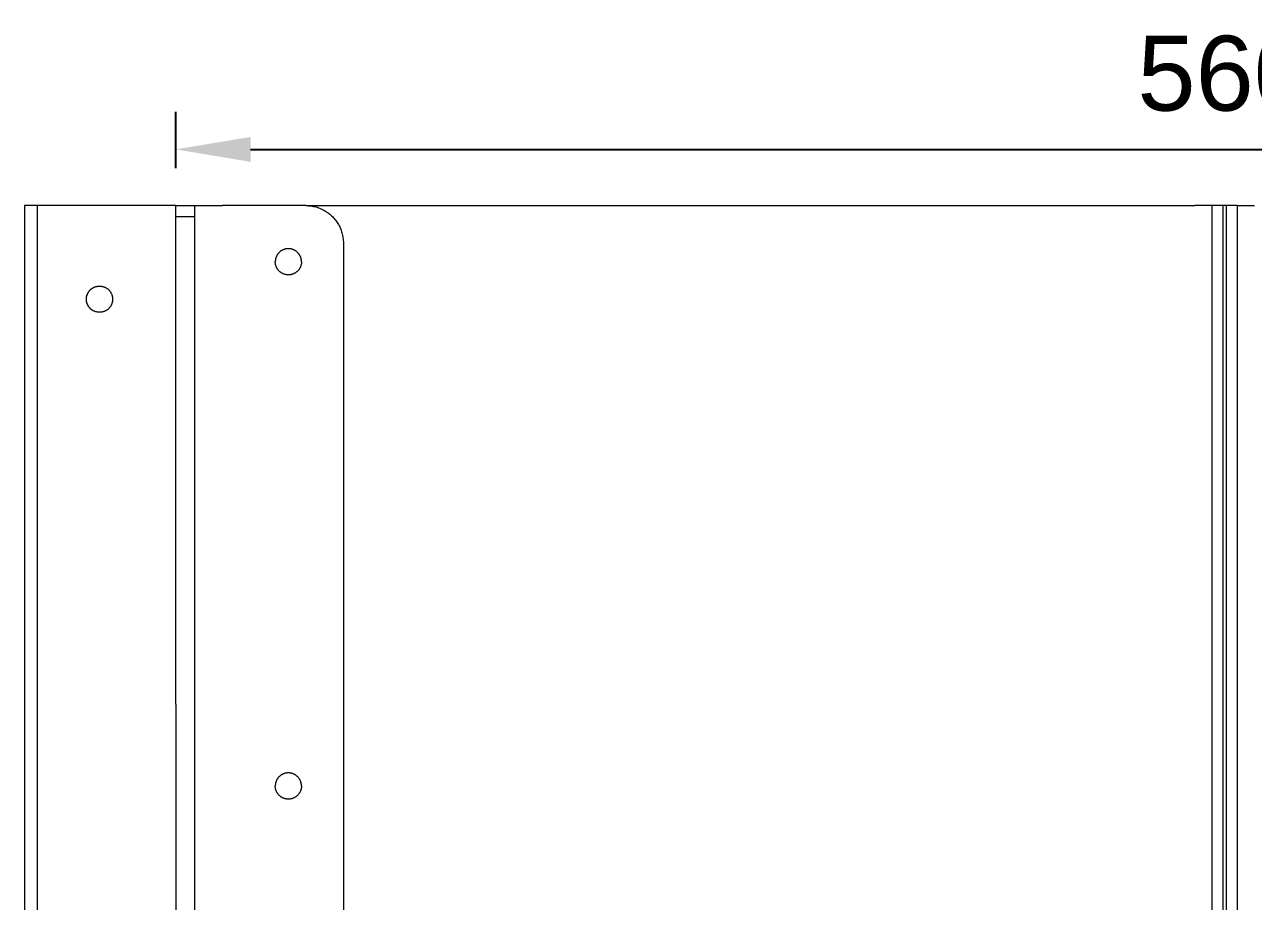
# Model space of a CAD drawing. Header units: millimetres. Extents: x 375 to 2759, y 807 to 2485.
# Drawn here: x 2068.6 to 2396.6, y 2250.9 to 2485 of the extents above; entities that cross this region are included whole.
import ezdxf

# ---------------------------------------------------------------- set-up
doc = ezdxf.new("R2010")
doc.units = ezdxf.units.MM
doc.layers.add('ZANO_R', color=7, linetype='Continuous', lineweight=0)
doc.layers.add('ZANO_W', color=1, linetype='Continuous', lineweight=0)
doc.styles.get("Standard").update_dxf_attribs({"font": 'ARIALUNI.TTF'})
doc.dimstyles.new('pl i ang', dxfattribs={"dimtxt": 50, "dimasz": 50, "dimexe": 1.25, "dimexo": 0.625, "dimgap": 10, "dimtad": 1, "dimtoh": 1, "dimtxsty": 'Standard', "dimcen": 2.5, "dimclrd": 1, "dimclre": 1, "dimclrt": 1, "dimadec": 0, "dimazin": 0, "dimtfac": 1, "dimtmove": 0, "dimatfit": 3, "dimfxl": 1, "dimarcsym": 1})

# ---------------------------------------------------------------- blocks, each defined once
blk = doc.blocks.new('*D368')
at = {"layer": 'ZANO_W', "color": 1, "lineweight": -2}
for p, q in [((2108.93, 2446.7), (2108.93, 2461.7)), ((2668.93, 2446.7), (2668.93, 2461.7)), ((2128.93, 2451.7), (2648.93, 2451.7))]:
    blk.add_line(p, q, dxfattribs=at)
at = {"layer": 'ZANO_W', "color": 1}
for points in [[(2128.93, 2455.03), (2128.93, 2448.36), (2108.93, 2451.7)], [(2648.93, 2448.36), (2648.93, 2455.03), (2668.93, 2451.7)]]:
    blk.add_solid(points, dxfattribs=at)
at = {"layer": 'ZANO_W', "color": 1, "insert": (2388.93, 2471.91), "char_height": 20, "attachment_point": 5}
blk.add_mtext('560', dxfattribs=at)

msp = doc.modelspace()

# ---------------------------------------------------------------- linework, layer by layer
at = {"layer": 'ZANO_R'}
for p, q in [((2068.6, 2436.7), (2068.6, 2076.7)), ((2068.6, 2436.7), (2068.6, 2076.7)), ((2071.93, 2436.7), (2068.6, 2436.7)), ((2071.93, 2436.7), (2071.93, 2303.53)), ((2108.93, 2436.7), (2071.93, 2436.7)), ((2108.93, 2303.53), (2108.93, 2436.7)), ((2108.93, 2436.7), (2108.98, 2436.7)), ((2108.98, 2436.7), (2114.01, 2436.7)), ((2108.98, 2433.7), (2108.98, 2436.7)), ((2114.01, 2156.7), (2114.01, 2436.7)), ((2114.01, 2436.7), (2121.41, 2436.7)), ((2143.68, 2436.7), (2121.41, 2436.7)), ((2143.68, 2436.7), (2144.02, 2436.69)), ((2143.79, 2436.7), (2196.59, 2436.7)), ((2144.02, 2436.69), (2144.36, 2436.67)), ((2144.36, 2436.67), (2144.7, 2436.64)), ((2144.7, 2436.64), (2145.04, 2436.6)), ((2145.04, 2436.6), (2145.38, 2436.55)), ((2145.38, 2436.55), (2145.72, 2436.49)), ((2145.72, 2436.49), (2146.05, 2436.41)), ((2146.05, 2436.41), (2146.38, 2436.32)), ((2146.38, 2436.32), (2146.71, 2436.23)), ((2146.71, 2436.23), (2147.03, 2436.12)), ((2147.03, 2436.12), (2147.35, 2436)), ((2147.35, 2436), (2147.67, 2435.87)), ((2147.67, 2435.87), (2147.98, 2435.73)), ((2147.98, 2435.73), (2148.28, 2435.57)), ((2148.28, 2435.57), (2148.58, 2435.41)), ((2148.58, 2435.41), (2148.88, 2435.24)), ((2148.88, 2435.24), (2149.17, 2435.06)), ((2149.17, 2435.06), (2149.45, 2434.86)), ((2149.45, 2434.86), (2149.72, 2434.66)), ((2149.72, 2434.66), (2149.99, 2434.45)), ((2149.99, 2434.45), (2150.25, 2434.23)), ((2150.25, 2434.23), (2150.51, 2434)), ((2150.51, 2434), (2150.75, 2433.77)), ((2150.75, 2433.77), (2150.99, 2433.52)), ((2196.59, 2436.7), (2377.06, 2436.7)), ((2377.06, 2436.7), (2380.96, 2436.7)), ((2385.55, 2436.7), (2380.96, 2436.7)), ((2385.55, 2426.7), (2385.55, 2436.7)), ((2388.55, 2436.7), (2385.55, 2436.7)), ((2388.55, 2426.7), (2388.55, 2436.7)), ((2389.3, 2436.7), (2388.55, 2436.7)), ((2392.3, 2436.7), (2389.3, 2436.7)), ((2389.3, 2436.7), (2389.3, 2426.7)), ((2392.3, 2436.7), (2392.3, 2426.7)), ((2392.3, 2436.7), (2396.89, 2436.7)), ((2108.93, 2433.7), (2108.98, 2433.7)), ((2114.01, 2433.7), (2108.98, 2433.7)), ((2150.99, 2433.52), (2151.22, 2433.27)), ((2151.22, 2433.27), (2151.44, 2433.01)), ((2151.44, 2433.01), (2151.65, 2432.74)), ((2151.65, 2432.74), (2151.85, 2432.46)), ((2151.85, 2432.46), (2152.04, 2432.18)), ((2152.04, 2432.18), (2152.23, 2431.89)), ((2152.23, 2431.89), (2152.4, 2431.6)), ((2152.4, 2431.6), (2152.56, 2431.3)), ((2152.56, 2431.3), (2152.71, 2430.99)), ((2152.71, 2430.99), (2152.85, 2430.68)), ((2152.85, 2430.68), (2152.98, 2430.36)), ((2152.98, 2430.36), (2153.1, 2430.04)), ((2153.1, 2430.04), (2153.21, 2429.72)), ((2153.21, 2429.72), (2153.31, 2429.39)), ((2153.31, 2429.39), (2153.4, 2429.06)), ((2153.4, 2429.06), (2153.47, 2428.73)), ((2153.47, 2428.73), (2153.54, 2428.39)), ((2153.54, 2428.39), (2153.59, 2428.06)), ((2153.59, 2428.06), (2153.63, 2427.72)), ((2153.63, 2427.72), (2153.66, 2427.38)), ((2153.66, 2427.38), (2153.68, 2427.04)), ((2136.31, 2423.92), (2136.24, 2423.83)), ((2136.39, 2424.02), (2136.31, 2423.92)), ((2136.47, 2424.11), (2136.39, 2424.02)), ((2136.56, 2424.19), (2136.47, 2424.11)), ((2136.65, 2424.27), (2136.56, 2424.19)), ((2136.74, 2424.35), (2136.65, 2424.27)), ((2136.83, 2424.43), (2136.74, 2424.35)), ((2136.93, 2424.51), (2136.83, 2424.43)), ((2137.02, 2424.58), (2136.93, 2424.51)), ((2137.12, 2424.64), (2137.02, 2424.58)), ((2137.23, 2424.71), (2137.12, 2424.64)), ((2137.33, 2424.77), (2137.23, 2424.71)), ((2137.44, 2424.82), (2137.33, 2424.77)), ((2137.55, 2424.87), (2137.44, 2424.82)), ((2137.66, 2424.92), (2137.55, 2424.87)), ((2137.77, 2424.97), (2137.66, 2424.92)), ((2137.88, 2425.01), (2137.77, 2424.97)), ((2138, 2425.05), (2137.88, 2425.01)), ((2138.12, 2425.08), (2138, 2425.05)), ((2138.23, 2425.11), (2138.12, 2425.08)), ((2138.35, 2425.13), (2138.23, 2425.11)), ((2138.47, 2425.15), (2138.35, 2425.13)), ((2138.59, 2425.17), (2138.47, 2425.15)), ((2138.71, 2425.18), (2138.59, 2425.17)), ((2138.83, 2425.19), (2138.71, 2425.18)), ((2138.95, 2425.19), (2138.83, 2425.19)), ((2139.07, 2425.19), (2138.95, 2425.19)), ((2139.19, 2425.19), (2139.07, 2425.19)), ((2139.31, 2425.18), (2139.19, 2425.19)), ((2139.43, 2425.17), (2139.31, 2425.18)), ((2139.55, 2425.15), (2139.43, 2425.17)), ((2139.67, 2425.13), (2139.55, 2425.15)), ((2139.79, 2425.11), (2139.67, 2425.13)), ((2139.91, 2425.08), (2139.79, 2425.11)), ((2140.02, 2425.05), (2139.91, 2425.08)), ((2140.14, 2425.01), (2140.02, 2425.05)), ((2140.25, 2424.97), (2140.14, 2425.01)), ((2140.37, 2424.92), (2140.25, 2424.97)), ((2140.48, 2424.87), (2140.37, 2424.92)), ((2140.58, 2424.82), (2140.48, 2424.87)), ((2140.69, 2424.77), (2140.58, 2424.82)), ((2140.8, 2424.71), (2140.69, 2424.77)), ((2140.9, 2424.64), (2140.8, 2424.71)), ((2141, 2424.58), (2140.9, 2424.64)), ((2141.1, 2424.51), (2141, 2424.58)), ((2141.19, 2424.43), (2141.1, 2424.51)), ((2141.29, 2424.35), (2141.19, 2424.43)), ((2141.38, 2424.27), (2141.29, 2424.35)), ((2141.47, 2424.19), (2141.38, 2424.27)), ((2141.55, 2424.11), (2141.47, 2424.19)), ((2141.63, 2424.02), (2141.55, 2424.11)), ((2141.71, 2423.92), (2141.63, 2424.02)), ((2141.79, 2423.83), (2141.71, 2423.92)), ((2153.68, 2427.04), (2153.68, 2426.7)), ((2153.68, 2426.7), (2153.68, 2156.7)), ((2385.55, 2156.7), (2385.55, 2426.7)), ((2388.55, 2156.7), (2388.55, 2426.7)), ((2389.3, 2426.7), (2389.3, 2156.7)), ((2392.3, 2426.7), (2392.3, 2156.7)), ((2135.52, 2421.94), (2135.51, 2421.82)), ((2135.51, 2421.82), (2135.51, 2421.7)), ((2135.51, 2421.57), (2135.51, 2421.7)), ((2135.52, 2421.45), (2135.51, 2421.57)), ((2135.53, 2422.06), (2135.52, 2421.94)), ((2135.53, 2421.33), (2135.52, 2421.45)), ((2135.55, 2422.18), (2135.53, 2422.06)), ((2135.55, 2421.21), (2135.53, 2421.33)), ((2135.56, 2422.3), (2135.55, 2422.18)), ((2135.56, 2421.09), (2135.55, 2421.21)), ((2135.59, 2422.42), (2135.56, 2422.3)), ((2135.59, 2420.98), (2135.56, 2421.09)), ((2135.61, 2422.53), (2135.59, 2422.42)), ((2135.61, 2420.86), (2135.59, 2420.98)), ((2135.64, 2422.65), (2135.61, 2422.53)), ((2135.64, 2420.74), (2135.61, 2420.86)), ((2135.68, 2422.77), (2135.64, 2422.65)), ((2135.68, 2420.63), (2135.64, 2420.74)), ((2135.72, 2422.88), (2135.68, 2422.77)), ((2135.72, 2420.51), (2135.68, 2420.63)), ((2135.76, 2422.99), (2135.72, 2422.88)), ((2135.81, 2423.1), (2135.76, 2422.99)), ((2135.86, 2423.21), (2135.81, 2423.1)), ((2135.91, 2423.32), (2135.86, 2423.21)), ((2135.97, 2423.43), (2135.91, 2423.32)), ((2136.03, 2423.53), (2135.97, 2423.43)), ((2136.1, 2423.63), (2136.03, 2423.53)), ((2136.17, 2423.73), (2136.1, 2423.63)), ((2136.24, 2423.83), (2136.17, 2423.73)), ((2141.86, 2423.73), (2141.79, 2423.83)), ((2141.93, 2423.63), (2141.86, 2423.73)), ((2141.99, 2423.53), (2141.93, 2423.63)), ((2142.05, 2423.43), (2141.99, 2423.53)), ((2142.11, 2423.32), (2142.05, 2423.43)), ((2142.17, 2423.21), (2142.11, 2423.32)), ((2142.22, 2423.1), (2142.17, 2423.21)), ((2142.26, 2422.99), (2142.22, 2423.1)), ((2142.31, 2422.88), (2142.26, 2422.99)), ((2142.34, 2422.77), (2142.31, 2422.88)), ((2142.34, 2420.63), (2142.31, 2420.51)), ((2142.38, 2422.65), (2142.34, 2422.77)), ((2142.38, 2420.74), (2142.34, 2420.63)), ((2142.41, 2422.53), (2142.38, 2422.65)), ((2142.41, 2420.86), (2142.38, 2420.74)), ((2142.44, 2422.42), (2142.41, 2422.53)), ((2142.44, 2420.98), (2142.41, 2420.86)), ((2142.46, 2422.3), (2142.44, 2422.42)), ((2142.46, 2421.09), (2142.44, 2420.98)), ((2142.48, 2422.18), (2142.46, 2422.3)), ((2142.48, 2421.21), (2142.46, 2421.09)), ((2142.49, 2422.06), (2142.48, 2422.18)), ((2142.49, 2421.33), (2142.48, 2421.21)), ((2142.5, 2421.94), (2142.49, 2422.06)), ((2142.5, 2421.45), (2142.49, 2421.33)), ((2142.51, 2421.82), (2142.5, 2421.94)), ((2142.51, 2421.57), (2142.5, 2421.45)), ((2142.51, 2421.7), (2142.51, 2421.82)), ((2142.51, 2421.7), (2142.51, 2421.57)), ((2135.76, 2420.4), (2135.72, 2420.51)), ((2135.81, 2420.29), (2135.76, 2420.4)), ((2135.86, 2420.18), (2135.81, 2420.29)), ((2135.91, 2420.07), (2135.86, 2420.18)), ((2135.97, 2419.96), (2135.91, 2420.07)), ((2136.03, 2419.86), (2135.97, 2419.96)), ((2136.1, 2419.76), (2136.03, 2419.86)), ((2136.17, 2419.66), (2136.1, 2419.76)), ((2136.24, 2419.56), (2136.17, 2419.66)), ((2136.31, 2419.47), (2136.24, 2419.56)), ((2136.39, 2419.37), (2136.31, 2419.47)), ((2136.47, 2419.29), (2136.39, 2419.37)), ((2136.56, 2419.2), (2136.47, 2419.29)), ((2136.65, 2419.12), (2136.56, 2419.2)), ((2136.74, 2419.04), (2136.65, 2419.12)), ((2136.83, 2418.96), (2136.74, 2419.04)), ((2136.93, 2418.89), (2136.83, 2418.96)), ((2137.02, 2418.81), (2136.93, 2418.89)), ((2137.12, 2418.75), (2137.02, 2418.81)), ((2137.23, 2418.68), (2137.12, 2418.75)), ((2137.33, 2418.62), (2137.23, 2418.68)), ((2137.44, 2418.57), (2137.33, 2418.62)), ((2137.55, 2418.52), (2137.44, 2418.57)), ((2137.66, 2418.47), (2137.55, 2418.52)), ((2137.77, 2418.42), (2137.66, 2418.47)), ((2137.88, 2418.38), (2137.77, 2418.42)), ((2138, 2418.34), (2137.88, 2418.38)), ((2138.12, 2418.31), (2138, 2418.34)), ((2138.23, 2418.28), (2138.12, 2418.31)), ((2138.35, 2418.26), (2138.23, 2418.28)), ((2138.47, 2418.24), (2138.35, 2418.26)), ((2138.59, 2418.22), (2138.47, 2418.24)), ((2138.71, 2418.21), (2138.59, 2418.22)), ((2138.83, 2418.2), (2138.71, 2418.21)), ((2138.95, 2418.2), (2138.83, 2418.2)), ((2139.07, 2418.2), (2138.95, 2418.2)), ((2139.19, 2418.2), (2139.07, 2418.2)), ((2139.31, 2418.21), (2139.19, 2418.2)), ((2139.43, 2418.22), (2139.31, 2418.21)), ((2139.55, 2418.24), (2139.43, 2418.22)), ((2139.67, 2418.26), (2139.55, 2418.24)), ((2139.79, 2418.28), (2139.67, 2418.26)), ((2139.91, 2418.31), (2139.79, 2418.28)), ((2140.02, 2418.34), (2139.91, 2418.31)), ((2140.14, 2418.38), (2140.02, 2418.34)), ((2140.25, 2418.42), (2140.14, 2418.38)), ((2140.37, 2418.47), (2140.25, 2418.42)), ((2140.48, 2418.52), (2140.37, 2418.47)), ((2140.58, 2418.57), (2140.48, 2418.52)), ((2140.69, 2418.62), (2140.58, 2418.57)), ((2140.8, 2418.68), (2140.69, 2418.62)), ((2140.9, 2418.75), (2140.8, 2418.68)), ((2141, 2418.81), (2140.9, 2418.75)), ((2141.1, 2418.89), (2141, 2418.81)), ((2141.19, 2418.96), (2141.1, 2418.89)), ((2141.29, 2419.04), (2141.19, 2418.96)), ((2141.38, 2419.12), (2141.29, 2419.04)), ((2141.47, 2419.2), (2141.38, 2419.12)), ((2141.55, 2419.29), (2141.47, 2419.2)), ((2141.63, 2419.37), (2141.55, 2419.29)), ((2141.71, 2419.47), (2141.63, 2419.37)), ((2141.79, 2419.56), (2141.71, 2419.47)), ((2141.86, 2419.66), (2141.79, 2419.56)), ((2141.93, 2419.76), (2141.86, 2419.66)), ((2141.99, 2419.86), (2141.93, 2419.76)), ((2142.05, 2419.96), (2141.99, 2419.86)), ((2142.11, 2420.07), (2142.05, 2419.96)), ((2142.17, 2420.18), (2142.11, 2420.07)), ((2142.22, 2420.29), (2142.17, 2420.18)), ((2142.26, 2420.4), (2142.22, 2420.29)), ((2142.31, 2420.51), (2142.26, 2420.4)), ((2085.96, 2414), (2086.04, 2414.09)), ((2085.98, 2414.02), (2086.06, 2414.11)), ((2086.04, 2414.09), (2086.13, 2414.17)), ((2086.06, 2414.11), (2086.14, 2414.19)), ((2086.13, 2414.17), (2086.21, 2414.26)), ((2086.14, 2414.19), (2086.23, 2414.27)), ((2086.21, 2414.26), (2086.3, 2414.34)), ((2086.23, 2414.27), (2086.32, 2414.35)), ((2086.3, 2414.34), (2086.39, 2414.41)), ((2086.32, 2414.35), (2086.42, 2414.43)), ((2086.39, 2414.41), (2086.49, 2414.49)), ((2086.42, 2414.43), (2086.51, 2414.51)), ((2086.49, 2414.49), (2086.58, 2414.56)), ((2086.51, 2414.51), (2086.61, 2414.58)), ((2086.58, 2414.56), (2086.68, 2414.62)), ((2086.61, 2414.58), (2086.71, 2414.64)), ((2086.71, 2414.64), (2086.81, 2414.71)), ((2086.81, 2414.71), (2086.92, 2414.77)), ((2086.92, 2414.77), (2087.02, 2414.82)), ((2087.02, 2414.82), (2087.13, 2414.87)), ((2087.13, 2414.87), (2087.24, 2414.92)), ((2087.24, 2414.92), (2087.36, 2414.97)), ((2087.36, 2414.97), (2087.47, 2415.01)), ((2087.47, 2415.01), (2087.59, 2415.05)), ((2087.59, 2415.05), (2087.7, 2415.08)), ((2087.7, 2415.08), (2087.82, 2415.11)), ((2087.82, 2415.11), (2087.94, 2415.13)), ((2087.94, 2415.13), (2088.06, 2415.15)), ((2088.06, 2415.15), (2088.18, 2415.17)), ((2088.18, 2415.17), (2088.3, 2415.18)), ((2088.3, 2415.18), (2088.42, 2415.19)), ((2088.42, 2415.19), (2088.54, 2415.19)), ((2088.54, 2415.19), (2088.66, 2415.19)), ((2088.66, 2415.19), (2088.78, 2415.19)), ((2088.78, 2415.19), (2088.9, 2415.18)), ((2088.9, 2415.18), (2089.02, 2415.17)), ((2089.02, 2415.17), (2089.14, 2415.15)), ((2089.14, 2415.15), (2089.26, 2415.13)), ((2089.26, 2415.13), (2089.38, 2415.11)), ((2089.38, 2415.11), (2089.49, 2415.08)), ((2089.49, 2415.08), (2089.61, 2415.05)), ((2089.61, 2415.05), (2089.73, 2415.01)), ((2089.73, 2415.01), (2089.84, 2414.97)), ((2089.84, 2414.97), (2089.95, 2414.92)), ((2089.95, 2414.92), (2090.06, 2414.87)), ((2090.06, 2414.87), (2090.17, 2414.82)), ((2090.17, 2414.82), (2090.28, 2414.77)), ((2090.28, 2414.77), (2090.38, 2414.71)), ((2090.38, 2414.71), (2090.49, 2414.64)), ((2090.49, 2414.64), (2090.59, 2414.58)), ((2090.59, 2414.58), (2090.68, 2414.51)), ((2090.68, 2414.51), (2090.78, 2414.43)), ((2090.78, 2414.43), (2090.87, 2414.35)), ((2090.87, 2414.35), (2090.96, 2414.27)), ((2090.96, 2414.27), (2091.05, 2414.19)), ((2091.05, 2414.19), (2091.14, 2414.11)), ((2091.14, 2414.11), (2091.22, 2414.02)), ((2085.1, 2411.82), (2085.11, 2411.94)), ((2085.1, 2411.81), (2085.11, 2411.93)), ((2085.1, 2411.7), (2085.1, 2411.82)), ((2085.1, 2411.7), (2085.1, 2411.81)), ((2085.1, 2411.57), (2085.1, 2411.7)), ((2085.1, 2411.58), (2085.1, 2411.7)), ((2085.11, 2411.46), (2085.1, 2411.58)), ((2085.11, 2411.45), (2085.1, 2411.57)), ((2085.11, 2411.94), (2085.12, 2412.06)), ((2085.11, 2411.93), (2085.12, 2412.05)), ((2085.12, 2411.34), (2085.11, 2411.46)), ((2085.12, 2411.33), (2085.11, 2411.45)), ((2085.12, 2412.06), (2085.13, 2412.18)), ((2085.12, 2412.05), (2085.13, 2412.17)), ((2085.13, 2411.22), (2085.12, 2411.34)), ((2085.13, 2411.21), (2085.12, 2411.33)), ((2085.13, 2412.18), (2085.15, 2412.3)), ((2085.13, 2412.17), (2085.15, 2412.29)), ((2085.15, 2411.1), (2085.13, 2411.22)), ((2085.15, 2411.09), (2085.13, 2411.21)), ((2085.15, 2412.3), (2085.17, 2412.42)), ((2085.15, 2412.29), (2085.17, 2412.41)), ((2085.17, 2410.98), (2085.15, 2411.1)), ((2085.17, 2410.98), (2085.15, 2411.09)), ((2085.17, 2412.42), (2085.2, 2412.53)), ((2085.17, 2412.41), (2085.2, 2412.53)), ((2085.2, 2410.86), (2085.17, 2410.98)), ((2085.2, 2410.87), (2085.17, 2410.98)), ((2085.2, 2412.53), (2085.23, 2412.65)), ((2085.2, 2412.53), (2085.23, 2412.64)), ((2085.23, 2410.75), (2085.2, 2410.87)), ((2085.23, 2410.74), (2085.2, 2410.86)), ((2085.23, 2412.65), (2085.27, 2412.77)), ((2085.23, 2412.64), (2085.26, 2412.76)), ((2085.26, 2412.76), (2085.3, 2412.87)), ((2085.27, 2412.77), (2085.3, 2412.88)), ((2085.3, 2412.88), (2085.35, 2412.99)), ((2085.3, 2412.87), (2085.34, 2412.98)), ((2085.34, 2412.98), (2085.39, 2413.09)), ((2085.35, 2412.99), (2085.39, 2413.1)), ((2085.39, 2413.1), (2085.44, 2413.21)), ((2085.39, 2413.09), (2085.44, 2413.2)), ((2085.44, 2413.21), (2085.5, 2413.32)), ((2085.44, 2413.2), (2085.49, 2413.31)), ((2085.49, 2413.31), (2085.55, 2413.41)), ((2085.5, 2413.32), (2085.56, 2413.43)), ((2085.55, 2413.41), (2085.61, 2413.52)), ((2085.56, 2413.43), (2085.62, 2413.53)), ((2085.61, 2413.52), (2085.67, 2413.62)), ((2085.62, 2413.53), (2085.68, 2413.63)), ((2085.67, 2413.62), (2085.74, 2413.72)), ((2085.68, 2413.63), (2085.75, 2413.73)), ((2085.74, 2413.72), (2085.81, 2413.81)), ((2085.75, 2413.73), (2085.82, 2413.83)), ((2085.81, 2413.81), (2085.89, 2413.91)), ((2085.82, 2413.83), (2085.9, 2413.92)), ((2085.89, 2413.91), (2085.96, 2414)), ((2085.9, 2413.92), (2085.98, 2414.02)), ((2091.22, 2414.02), (2091.3, 2413.92)), ((2091.3, 2413.92), (2091.37, 2413.83)), ((2091.37, 2413.83), (2091.44, 2413.73)), ((2091.44, 2413.73), (2091.51, 2413.63)), ((2091.51, 2413.63), (2091.58, 2413.53)), ((2091.58, 2413.53), (2091.64, 2413.43)), ((2091.64, 2413.43), (2091.7, 2413.32)), ((2091.7, 2413.32), (2091.75, 2413.21)), ((2091.75, 2413.21), (2091.8, 2413.1)), ((2091.8, 2413.1), (2091.85, 2412.99)), ((2091.85, 2412.99), (2091.89, 2412.88)), ((2091.89, 2412.88), (2091.93, 2412.77)), ((2091.93, 2412.77), (2091.96, 2412.65)), ((2091.96, 2412.65), (2092, 2412.53)), ((2092, 2410.86), (2091.96, 2410.74)), ((2092, 2412.53), (2092.02, 2412.42)), ((2092.02, 2410.98), (2092, 2410.86)), ((2092.02, 2412.42), (2092.05, 2412.3)), ((2092.05, 2411.09), (2092.02, 2410.98)), ((2092.05, 2412.3), (2092.06, 2412.18)), ((2092.06, 2411.21), (2092.05, 2411.09)), ((2092.06, 2412.18), (2092.08, 2412.06)), ((2092.08, 2411.33), (2092.06, 2411.21)), ((2092.08, 2412.06), (2092.09, 2411.94)), ((2092.09, 2411.45), (2092.08, 2411.33)), ((2092.09, 2411.94), (2092.1, 2411.82)), ((2092.1, 2411.57), (2092.09, 2411.45)), ((2092.1, 2411.82), (2092.1, 2411.7)), ((2092.1, 2411.7), (2092.1, 2411.57)), ((2085.26, 2410.63), (2085.23, 2410.75)), ((2085.27, 2410.63), (2085.23, 2410.74)), ((2085.3, 2410.52), (2085.26, 2410.63)), ((2085.3, 2410.51), (2085.27, 2410.63)), ((2085.34, 2410.41), (2085.3, 2410.52)), ((2085.35, 2410.4), (2085.3, 2410.51)), ((2085.39, 2410.3), (2085.34, 2410.41)), ((2085.39, 2410.29), (2085.35, 2410.4)), ((2085.44, 2410.19), (2085.39, 2410.3)), ((2085.44, 2410.18), (2085.39, 2410.29)), ((2085.49, 2410.08), (2085.44, 2410.19)), ((2085.5, 2410.07), (2085.44, 2410.18)), ((2085.55, 2409.98), (2085.49, 2410.08)), ((2085.56, 2409.96), (2085.5, 2410.07)), ((2085.61, 2409.87), (2085.55, 2409.98)), ((2085.62, 2409.86), (2085.56, 2409.96)), ((2085.67, 2409.77), (2085.61, 2409.87)), ((2085.68, 2409.76), (2085.62, 2409.86)), ((2085.74, 2409.67), (2085.67, 2409.77)), ((2085.75, 2409.66), (2085.68, 2409.76)), ((2085.81, 2409.58), (2085.74, 2409.67)), ((2085.82, 2409.56), (2085.75, 2409.66)), ((2085.89, 2409.48), (2085.81, 2409.58)), ((2085.9, 2409.47), (2085.82, 2409.56)), ((2085.96, 2409.39), (2085.89, 2409.48)), ((2085.98, 2409.37), (2085.9, 2409.47)), ((2086.04, 2409.3), (2085.96, 2409.39)), ((2086.06, 2409.29), (2085.98, 2409.37)), ((2086.13, 2409.22), (2086.04, 2409.3)), ((2086.14, 2409.2), (2086.06, 2409.29)), ((2086.21, 2409.13), (2086.13, 2409.22)), ((2086.23, 2409.12), (2086.14, 2409.2)), ((2086.3, 2409.05), (2086.21, 2409.13)), ((2086.32, 2409.04), (2086.23, 2409.12)), ((2086.39, 2408.98), (2086.3, 2409.05)), ((2086.42, 2408.96), (2086.32, 2409.04)), ((2086.49, 2408.9), (2086.39, 2408.98)), ((2086.51, 2408.89), (2086.42, 2408.96)), ((2086.58, 2408.83), (2086.49, 2408.9)), ((2086.61, 2408.81), (2086.51, 2408.89)), ((2086.68, 2408.77), (2086.58, 2408.83)), ((2086.71, 2408.75), (2086.61, 2408.81)), ((2086.81, 2408.68), (2086.71, 2408.75)), ((2086.92, 2408.62), (2086.81, 2408.68)), ((2087.02, 2408.57), (2086.92, 2408.62)), ((2087.13, 2408.52), (2087.02, 2408.57)), ((2087.24, 2408.47), (2087.13, 2408.52)), ((2087.36, 2408.42), (2087.24, 2408.47)), ((2087.47, 2408.38), (2087.36, 2408.42)), ((2087.59, 2408.34), (2087.47, 2408.38)), ((2087.7, 2408.31), (2087.59, 2408.34)), ((2087.82, 2408.28), (2087.7, 2408.31)), ((2087.94, 2408.26), (2087.82, 2408.28)), ((2088.06, 2408.24), (2087.94, 2408.26)), ((2088.18, 2408.22), (2088.06, 2408.24)), ((2088.3, 2408.21), (2088.18, 2408.22)), ((2088.42, 2408.2), (2088.3, 2408.21)), ((2088.54, 2408.2), (2088.42, 2408.2)), ((2088.66, 2408.2), (2088.54, 2408.2)), ((2088.78, 2408.2), (2088.66, 2408.2)), ((2088.9, 2408.21), (2088.78, 2408.2)), ((2089.02, 2408.22), (2088.9, 2408.21)), ((2089.14, 2408.24), (2089.02, 2408.22)), ((2089.26, 2408.26), (2089.14, 2408.24)), ((2089.38, 2408.28), (2089.26, 2408.26)), ((2089.49, 2408.31), (2089.38, 2408.28)), ((2089.61, 2408.34), (2089.49, 2408.31)), ((2089.73, 2408.38), (2089.61, 2408.34)), ((2089.84, 2408.42), (2089.73, 2408.38)), ((2089.95, 2408.47), (2089.84, 2408.42)), ((2090.06, 2408.52), (2089.95, 2408.47)), ((2090.17, 2408.57), (2090.06, 2408.52)), ((2090.28, 2408.62), (2090.17, 2408.57)), ((2090.38, 2408.68), (2090.28, 2408.62)), ((2090.49, 2408.75), (2090.38, 2408.68)), ((2090.59, 2408.81), (2090.49, 2408.75)), ((2090.68, 2408.89), (2090.59, 2408.81)), ((2090.78, 2408.96), (2090.68, 2408.89)), ((2090.87, 2409.04), (2090.78, 2408.96)), ((2090.96, 2409.12), (2090.87, 2409.04)), ((2091.05, 2409.2), (2090.96, 2409.12)), ((2091.14, 2409.29), (2091.05, 2409.2)), ((2091.22, 2409.37), (2091.14, 2409.29)), ((2091.3, 2409.47), (2091.22, 2409.37)), ((2091.37, 2409.56), (2091.3, 2409.47)), ((2091.44, 2409.66), (2091.37, 2409.56)), ((2091.51, 2409.76), (2091.44, 2409.66)), ((2091.58, 2409.86), (2091.51, 2409.76)), ((2091.64, 2409.96), (2091.58, 2409.86)), ((2091.7, 2410.07), (2091.64, 2409.96)), ((2091.75, 2410.18), (2091.7, 2410.07)), ((2091.8, 2410.29), (2091.75, 2410.18)), ((2091.85, 2410.4), (2091.8, 2410.29)), ((2091.89, 2410.51), (2091.85, 2410.4)), ((2091.93, 2410.63), (2091.89, 2410.51)), ((2091.96, 2410.74), (2091.93, 2410.63)), ((2071.93, 2303.53), (2071.93, 2076.7)), ((2108.93, 2303.53), (2108.93, 2116.7)), ((2135.72, 2282.88), (2135.68, 2282.77)), ((2135.76, 2282.99), (2135.72, 2282.88)), ((2135.81, 2283.1), (2135.76, 2282.99)), ((2135.86, 2283.21), (2135.81, 2283.1)), ((2135.91, 2283.32), (2135.86, 2283.21)), ((2135.97, 2283.43), (2135.91, 2283.32)), ((2136.03, 2283.53), (2135.97, 2283.43)), ((2136.1, 2283.63), (2136.03, 2283.53)), ((2136.17, 2283.73), (2136.1, 2283.63)), ((2136.24, 2283.83), (2136.17, 2283.73)), ((2136.31, 2283.92), (2136.24, 2283.83)), ((2136.39, 2284.02), (2136.31, 2283.92)), ((2136.47, 2284.11), (2136.39, 2284.02)), ((2136.56, 2284.19), (2136.47, 2284.11)), ((2136.65, 2284.27), (2136.56, 2284.19)), ((2136.74, 2284.35), (2136.65, 2284.27)), ((2136.83, 2284.43), (2136.74, 2284.35)), ((2136.93, 2284.51), (2136.83, 2284.43)), ((2137.02, 2284.58), (2136.93, 2284.51)), ((2137.12, 2284.64), (2137.02, 2284.58)), ((2137.23, 2284.71), (2137.12, 2284.64)), ((2137.33, 2284.77), (2137.23, 2284.71)), ((2137.44, 2284.82), (2137.33, 2284.77)), ((2137.55, 2284.87), (2137.44, 2284.82)), ((2137.66, 2284.92), (2137.55, 2284.87)), ((2137.77, 2284.97), (2137.66, 2284.92)), ((2137.88, 2285.01), (2137.77, 2284.97)), ((2138, 2285.05), (2137.88, 2285.01)), ((2138.12, 2285.08), (2138, 2285.05)), ((2138.23, 2285.11), (2138.12, 2285.08)), ((2138.35, 2285.13), (2138.23, 2285.11)), ((2138.47, 2285.15), (2138.35, 2285.13)), ((2138.59, 2285.17), (2138.47, 2285.15)), ((2138.71, 2285.18), (2138.59, 2285.17)), ((2138.83, 2285.19), (2138.71, 2285.18)), ((2138.95, 2285.19), (2138.83, 2285.19)), ((2139.07, 2285.19), (2138.95, 2285.19)), ((2139.19, 2285.19), (2139.07, 2285.19)), ((2139.31, 2285.18), (2139.19, 2285.19)), ((2139.43, 2285.17), (2139.31, 2285.18)), ((2139.55, 2285.15), (2139.43, 2285.17)), ((2139.67, 2285.13), (2139.55, 2285.15)), ((2139.79, 2285.11), (2139.67, 2285.13)), ((2139.91, 2285.08), (2139.79, 2285.11)), ((2140.02, 2285.05), (2139.91, 2285.08)), ((2140.14, 2285.01), (2140.02, 2285.05)), ((2140.25, 2284.97), (2140.14, 2285.01)), ((2140.37, 2284.92), (2140.25, 2284.97)), ((2140.48, 2284.87), (2140.37, 2284.92)), ((2140.58, 2284.82), (2140.48, 2284.87)), ((2140.69, 2284.77), (2140.58, 2284.82)), ((2140.8, 2284.71), (2140.69, 2284.77)), ((2140.9, 2284.64), (2140.8, 2284.71)), ((2141, 2284.58), (2140.9, 2284.64)), ((2141.1, 2284.51), (2141, 2284.58)), ((2141.19, 2284.43), (2141.1, 2284.51)), ((2141.29, 2284.35), (2141.19, 2284.43)), ((2141.38, 2284.27), (2141.29, 2284.35)), ((2141.47, 2284.19), (2141.38, 2284.27)), ((2141.55, 2284.11), (2141.47, 2284.19)), ((2141.63, 2284.02), (2141.55, 2284.11)), ((2141.71, 2283.92), (2141.63, 2284.02)), ((2141.79, 2283.83), (2141.71, 2283.92)), ((2141.86, 2283.73), (2141.79, 2283.83)), ((2141.93, 2283.63), (2141.86, 2283.73)), ((2141.99, 2283.53), (2141.93, 2283.63)), ((2142.05, 2283.43), (2141.99, 2283.53)), ((2142.11, 2283.32), (2142.05, 2283.43)), ((2142.17, 2283.21), (2142.11, 2283.32)), ((2142.22, 2283.1), (2142.17, 2283.21)), ((2142.26, 2282.99), (2142.22, 2283.1)), ((2142.31, 2282.88), (2142.26, 2282.99)), ((2142.34, 2282.77), (2142.31, 2282.88)), ((2135.52, 2281.94), (2135.51, 2281.82)), ((2135.51, 2281.82), (2135.51, 2281.7)), ((2135.51, 2281.57), (2135.51, 2281.7)), ((2135.52, 2281.45), (2135.51, 2281.57)), ((2135.53, 2282.06), (2135.52, 2281.94)), ((2135.53, 2281.33), (2135.52, 2281.45)), ((2135.55, 2282.18), (2135.53, 2282.06)), ((2135.55, 2281.21), (2135.53, 2281.33)), ((2135.56, 2282.3), (2135.55, 2282.18)), ((2135.56, 2281.09), (2135.55, 2281.21)), ((2135.59, 2282.42), (2135.56, 2282.3)), ((2135.59, 2280.98), (2135.56, 2281.09)), ((2135.61, 2282.53), (2135.59, 2282.42)), ((2135.61, 2280.86), (2135.59, 2280.98)), ((2135.64, 2282.65), (2135.61, 2282.53)), ((2135.64, 2280.74), (2135.61, 2280.86)), ((2135.68, 2282.77), (2135.64, 2282.65)), ((2135.68, 2280.63), (2135.64, 2280.74)), ((2135.72, 2280.51), (2135.68, 2280.63)), ((2135.76, 2280.4), (2135.72, 2280.51)), ((2135.81, 2280.29), (2135.76, 2280.4)), ((2135.86, 2280.18), (2135.81, 2280.29)), ((2135.91, 2280.07), (2135.86, 2280.18)), ((2135.97, 2279.96), (2135.91, 2280.07)), ((2136.03, 2279.86), (2135.97, 2279.96)), ((2136.1, 2279.76), (2136.03, 2279.86)), ((2136.17, 2279.66), (2136.1, 2279.76)), ((2136.24, 2279.56), (2136.17, 2279.66)), ((2141.86, 2279.66), (2141.79, 2279.56)), ((2141.93, 2279.76), (2141.86, 2279.66)), ((2141.99, 2279.86), (2141.93, 2279.76)), ((2142.05, 2279.96), (2141.99, 2279.86)), ((2142.11, 2280.07), (2142.05, 2279.96)), ((2142.17, 2280.18), (2142.11, 2280.07)), ((2142.22, 2280.29), (2142.17, 2280.18)), ((2142.26, 2280.4), (2142.22, 2280.29)), ((2142.31, 2280.51), (2142.26, 2280.4)), ((2142.34, 2280.63), (2142.31, 2280.51)), ((2142.38, 2282.65), (2142.34, 2282.77)), ((2142.38, 2280.74), (2142.34, 2280.63)), ((2142.41, 2282.53), (2142.38, 2282.65)), ((2142.41, 2280.86), (2142.38, 2280.74)), ((2142.44, 2282.42), (2142.41, 2282.53)), ((2142.44, 2280.98), (2142.41, 2280.86)), ((2142.46, 2282.3), (2142.44, 2282.42)), ((2142.46, 2281.09), (2142.44, 2280.98)), ((2142.48, 2282.18), (2142.46, 2282.3)), ((2142.48, 2281.21), (2142.46, 2281.09)), ((2142.49, 2282.06), (2142.48, 2282.18)), ((2142.49, 2281.33), (2142.48, 2281.21)), ((2142.5, 2281.94), (2142.49, 2282.06)), ((2142.5, 2281.45), (2142.49, 2281.33)), ((2142.51, 2281.82), (2142.5, 2281.94)), ((2142.51, 2281.57), (2142.5, 2281.45)), ((2142.51, 2281.7), (2142.51, 2281.82)), ((2142.51, 2281.7), (2142.51, 2281.57)), ((2136.31, 2279.47), (2136.24, 2279.56)), ((2136.39, 2279.37), (2136.31, 2279.47)), ((2136.47, 2279.29), (2136.39, 2279.37)), ((2136.56, 2279.2), (2136.47, 2279.29)), ((2136.65, 2279.12), (2136.56, 2279.2)), ((2136.74, 2279.04), (2136.65, 2279.12)), ((2136.83, 2278.96), (2136.74, 2279.04)), ((2136.93, 2278.89), (2136.83, 2278.96)), ((2137.02, 2278.81), (2136.93, 2278.89)), ((2137.12, 2278.75), (2137.02, 2278.81)), ((2137.23, 2278.68), (2137.12, 2278.75)), ((2137.33, 2278.62), (2137.23, 2278.68)), ((2137.44, 2278.57), (2137.33, 2278.62)), ((2137.55, 2278.52), (2137.44, 2278.57)), ((2137.66, 2278.47), (2137.55, 2278.52)), ((2137.77, 2278.42), (2137.66, 2278.47)), ((2137.88, 2278.38), (2137.77, 2278.42)), ((2138, 2278.34), (2137.88, 2278.38)), ((2138.12, 2278.31), (2138, 2278.34)), ((2138.23, 2278.28), (2138.12, 2278.31)), ((2138.35, 2278.26), (2138.23, 2278.28)), ((2138.47, 2278.24), (2138.35, 2278.26)), ((2138.59, 2278.22), (2138.47, 2278.24)), ((2138.71, 2278.21), (2138.59, 2278.22)), ((2138.83, 2278.2), (2138.71, 2278.21)), ((2138.95, 2278.2), (2138.83, 2278.2)), ((2139.07, 2278.2), (2138.95, 2278.2)), ((2139.19, 2278.2), (2139.07, 2278.2)), ((2139.31, 2278.21), (2139.19, 2278.2)), ((2139.43, 2278.22), (2139.31, 2278.21)), ((2139.55, 2278.24), (2139.43, 2278.22)), ((2139.67, 2278.26), (2139.55, 2278.24)), ((2139.79, 2278.28), (2139.67, 2278.26)), ((2139.91, 2278.31), (2139.79, 2278.28)), ((2140.02, 2278.34), (2139.91, 2278.31)), ((2140.14, 2278.38), (2140.02, 2278.34)), ((2140.25, 2278.42), (2140.14, 2278.38)), ((2140.37, 2278.47), (2140.25, 2278.42)), ((2140.48, 2278.52), (2140.37, 2278.47)), ((2140.58, 2278.57), (2140.48, 2278.52)), ((2140.69, 2278.62), (2140.58, 2278.57)), ((2140.8, 2278.68), (2140.69, 2278.62)), ((2140.9, 2278.75), (2140.8, 2278.68)), ((2141, 2278.81), (2140.9, 2278.75)), ((2141.1, 2278.89), (2141, 2278.81)), ((2141.19, 2278.96), (2141.1, 2278.89)), ((2141.29, 2279.04), (2141.19, 2278.96)), ((2141.38, 2279.12), (2141.29, 2279.04)), ((2141.47, 2279.2), (2141.38, 2279.12)), ((2141.55, 2279.29), (2141.47, 2279.2)), ((2141.63, 2279.37), (2141.55, 2279.29)), ((2141.71, 2279.47), (2141.63, 2279.37)), ((2141.79, 2279.56), (2141.71, 2279.47))]:
    msp.add_line(p, q, dxfattribs=at)

# ---------------------------------------------------------------- dimensions: what is measured, and where the dimension line sits
at = {"layer": 'ZANO_W'}
dim = msp.add_linear_dim(base=(2668.93, 2451.7), p1=(2108.93, 2436.7), p2=(2668.93, 2436.7), dimstyle='pl i ang', override={"dimtxt": 20, "dimasz": 20, "dimexe": 10, "dimexo": 10, "dimtoh": 0, "dimdec": 0, "dimtdec": 0, "dimtmove": 1}, dxfattribs=at)
dim.commit()
dim.dimension.update_dxf_attribs({"geometry": '*D368', "text_midpoint": (2388.93, 2471.91)})

doc.saveas('drawing.dxf')
